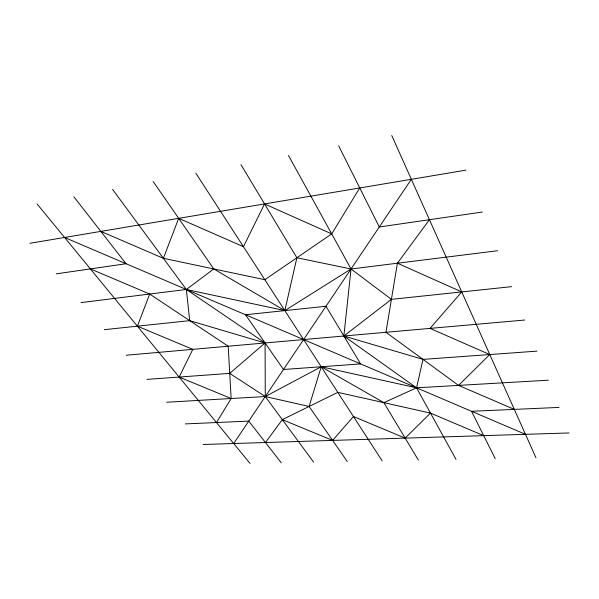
<?xml version="1.0" encoding="UTF-8"?>
<svg xmlns="http://www.w3.org/2000/svg" width="599" height="599" viewBox="0 0 599 599"><rect width="100%" height="100%" fill="white"/><g stroke="black" fill="none" stroke-linecap="round" stroke-linejoin="round"><path stroke-width="0.9" d="M429.423 219.713L397.414 263.216L385.943 332.288L458.549 385.389L514.309 409.394M536.936 351.134L422.999 359.385L416.56 387.815L456.026 459.388M240.948 164.62L296.872 257.757L284.847 310.604L186.356 289.482L80.985 302.6M347.278 461.537L309.099 406.466L321.214 366.76L416.56 387.815L548.34 380.2M90.382 268.899L149.69 294.042L137.388 326.178L192.811 349.344L179.146 377.048L231.154 398.515L216.479 422.542M100.842 231.386L163.377 258.311L178.682 218.328L243.449 246.691L264.548 203.93L331.696 233.887L359.752 187.959M233.7 443.522L411.341 179.303M265.462 442.526L282.309 419.637L337.791 392.36L430.494 413.093L483.7 435.645M430.494 413.093L405.156 438.124L353.425 416.492L332.632 440.407L282.309 419.637M458.549 385.389L489.765 354.556L430.03 328.394L461.739 291.923L397.414 263.216M147.055 379.377L229.724 373.387L265.08 342.965L186.356 289.482L112.552 189.374M511.621 286.651L391.417 299.35L343.848 336.009L416.56 387.815L383.869 402.663L321.214 366.76L265.282 396.545L166.724 402.236M497.529 250.756L351.044 268.988L284.847 310.604L213.768 268.944L186.356 289.482L189.718 320.652L265.08 342.965L265.282 396.545L313.681 462.196M331.696 233.887L264.84 279.718L163.377 258.311M29.95 243.276L465.895 170.153M56.254 273.848L126.052 263.725L73.894 196.824M482.337 212.039L379.279 226.984L338.645 145.789M104.286 329.675L189.718 320.652M126.269 355.229L524.724 320.031M185.368 423.912L248.772 421.112L281.298 462.84M559.024 407.417L471.51 411.281L495.193 458.617M203.076 444.488L569.05 432.957M296.872 257.757L351.044 268.988L391.417 299.35M309.099 406.466L265.282 396.545L229.724 373.387M422.999 359.385L343.848 336.009L351.044 268.988L288.456 155.463M64.587 237.474L525.473 434.335M149.69 294.042L228.189 346.222L231.154 398.515M37.056 203.93L250.06 463.454M153.179 181.542L213.768 268.944M195.918 173.306L382.147 460.848M383.869 402.663L418.372 460.129M391.761 135.546L535.978 457.808M325.983 306.261L245.53 314.76L283.469 369.493L360.598 363.907L325.983 306.261"/></g></svg>
